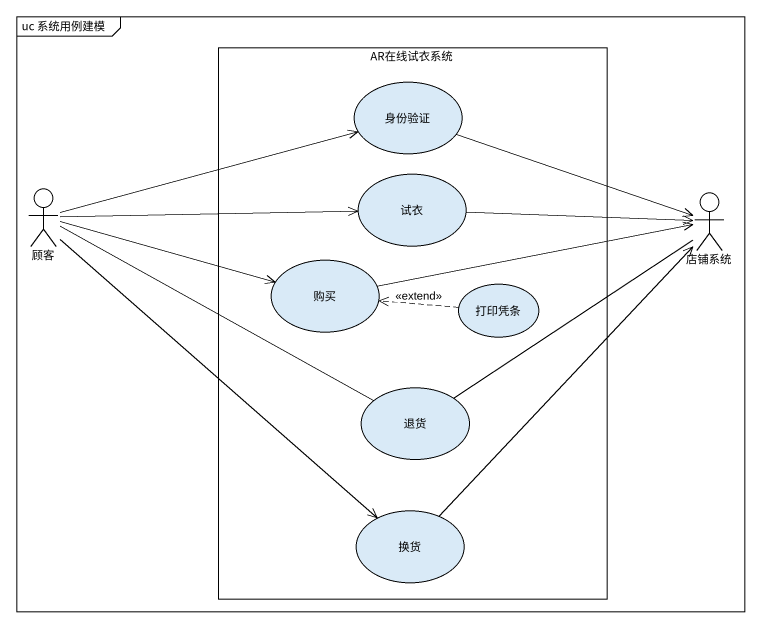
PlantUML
@startuml
mainframe uc 系统用例建模
rectangle AR在线试衣系统 {
  usecase 身份验证
  usecase 试衣
  usecase 购买
  usecase 打印凭条
  usecase 退货
  usecase 换货
}
actor 顾客
actor 店铺系统
身份验证 -right-> 店铺系统
试衣 -right-> 店铺系统
顾客 -right-> 身份验证
顾客 -right-> 试衣
顾客 -right-> 购买
顾客 -right- 退货
顾客 --> 换货
购买 -right-> 店铺系统
打印凭条 .left.> 购买 : <<extend>>
退货 -up- 店铺系统
换货 -up-> 店铺系统
@enduml
